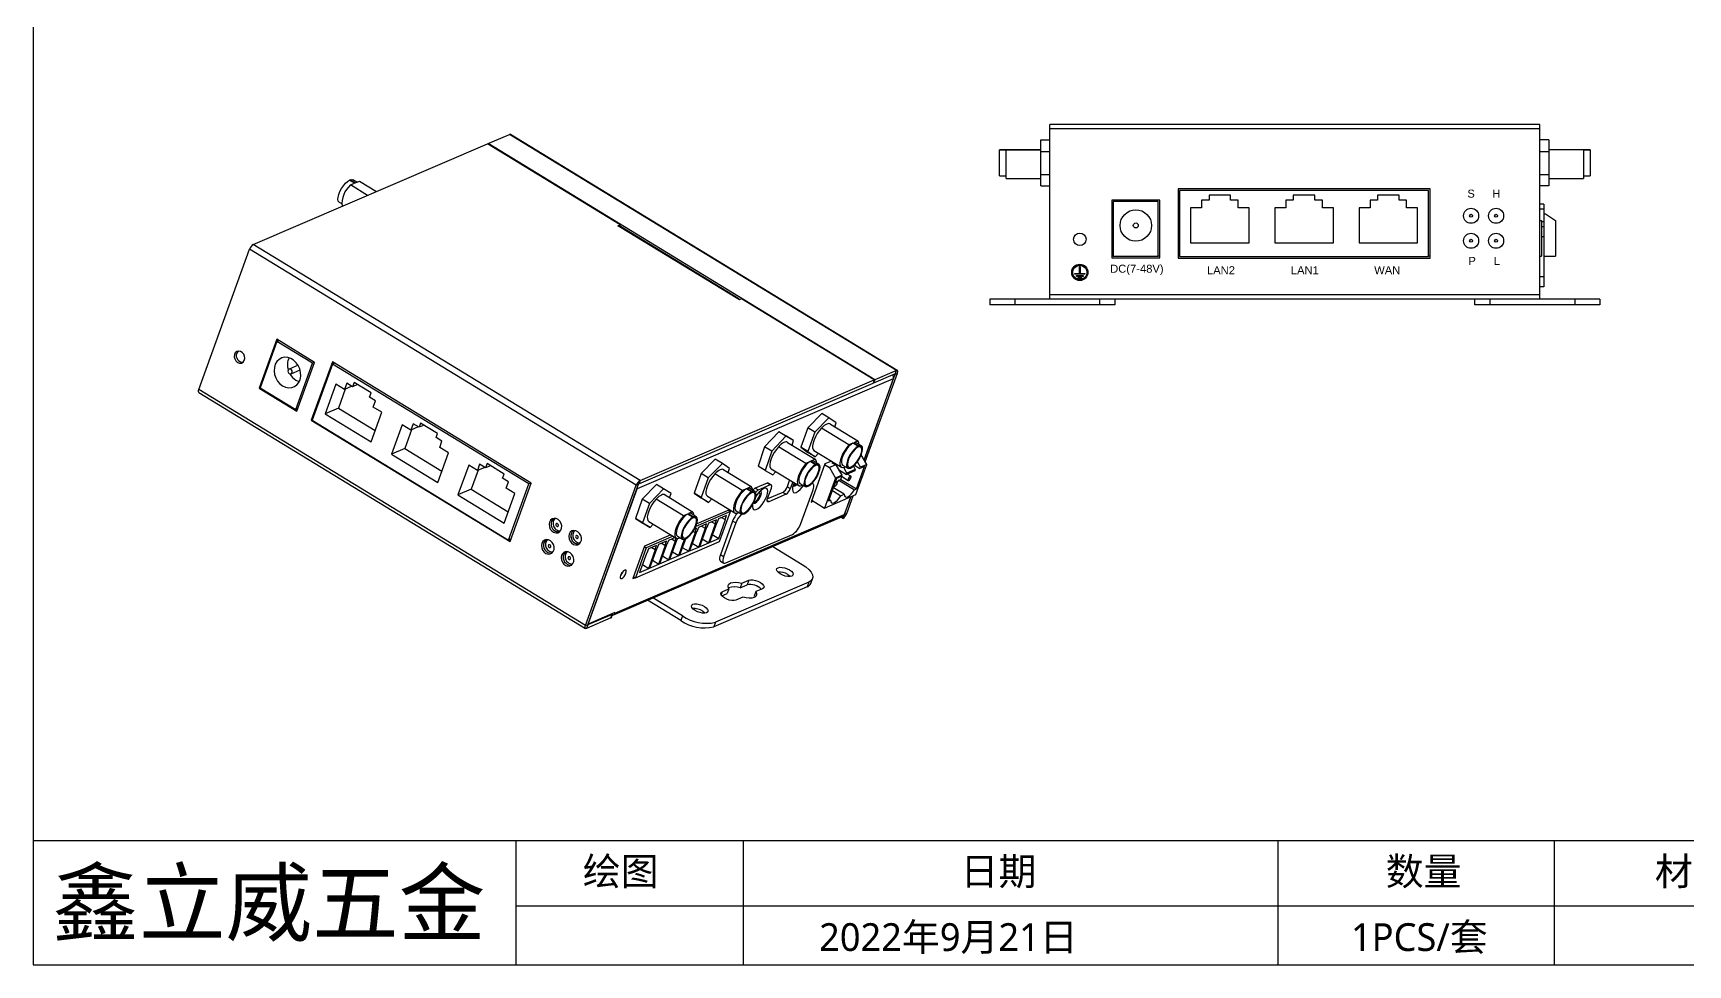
# Model space of a CAD drawing. Header units: millimetres. Extents: x 105 to 728, y 71 to 506.
# Drawn here: x 105.2 to 436.1, y 71.3 to 257.7 of the extents above; entities that cross this region are included whole.
import ezdxf

# ---------------------------------------------------------------- set-up
doc = ezdxf.new("R2010")
doc.units = ezdxf.units.MM
doc.header["$LTSCALE"] = 2
for name, color, linetype in [('1轮廓实线层', 7, 'Continuous'), ('2细线层', 4, 'Continuous'), ('6文字层', 3, 'Continuous')]:
    doc.layers.add(name, color=color, linetype=linetype)
doc.styles.add('SLDTEXTSTYLE0', font='')
doc.styles.get("Standard").update_dxf_attribs({"font": ''})
doc.styles.get('SLDTEXTSTYLE0').set_extended_font_data('Microsoft YaHei')
doc.styles.get('Standard').set_extended_font_data('Microsoft YaHei')

msp = doc.modelspace()

# ---------------------------------------------------------------- hatches: boundary and pattern name
h = msp.add_hatch(color=0)
h.dxf.hatch_style = 1
h.paths.add_polyline_path([(316.122, 209.813, 1), (312.863, 209.813, 1)])
h.paths.add_polyline_path([(313.063, 209.813, -1), (315.922, 209.813, -1)], flags=16)
h.paths.add_polyline_path([(315.521, 209.449), (313.463, 209.449), (313.463, 209.62), (314.407, 209.62), (314.407, 210.984), (314.578, 210.984), (314.578, 209.62), (315.521, 209.62)], flags=0)
h.paths.add_polyline_path([(315.178, 209.02), (313.806, 209.02), (313.806, 209.192), (315.178, 209.192)], flags=0)
h.paths.add_polyline_path([(314.835, 208.784), (314.835, 208.613), (314.149, 208.613), (314.149, 208.784)], flags=0)

# ---------------------------------------------------------------- linework, layer by layer
at = {"color": 0}
for p, q in [((313.806, 209.192), (315.178, 209.192)), ((313.806, 209.02), (313.806, 209.192)), ((315.178, 209.02), (313.806, 209.02)), ((314.149, 208.784), (314.835, 208.784)), ((314.149, 208.613), (314.149, 208.784)), ((314.835, 208.613), (314.149, 208.613)), ((314.835, 208.784), (314.835, 208.613)), ((315.178, 209.192), (315.178, 209.02))]:
    msp.add_line(p, q, dxfattribs=at)
msp.add_lwpolyline([(314.578, 209.62), (315.521, 209.62), (315.521, 209.449), (313.463, 209.449), (313.463, 209.62), (314.407, 209.62), (314.407, 210.984), (314.578, 210.984)], close=True, dxfattribs=at)
for radius in [1.629, 1.429]:
    msp.add_circle((314.492, 209.813), radius, dxfattribs=at)
at = {"layer": '1轮廓实线层'}
for p, q in [((406.492, 239.43), (308.492, 239.43)), ((308.492, 238.53), (308.492, 239.43)), ((406.492, 238.53), (308.492, 238.53)), ((308.492, 205.33), (308.492, 238.53)), ((406.492, 238.53), (406.492, 239.43)), ((406.492, 205.33), (406.492, 238.53)), ((149.202, 215.416), (196.041, 235.525)), ((222.557, 219.335), (196.041, 235.525)), ((196.148, 235.571), (196.115, 235.48)), ((196.148, 235.571), (200.464, 237.424)), ((273.484, 188.348), (196.148, 235.571)), ((277.8, 190.201), (200.464, 237.424)), ((277.995, 190.208), (200.658, 237.431)), ((306.692, 236.349), (308.492, 236.349)), ((306.692, 234.008), (306.692, 236.349)), ((408.292, 236.349), (406.492, 236.349)), ((408.292, 236.349), (406.492, 236.349)), ((408.292, 236.347), (406.492, 236.347)), ((408.292, 236.349), (408.292, 236.349)), ((408.292, 236.349), (408.292, 236.347)), ((408.292, 236.347), (408.292, 233.935)), ((298.442, 234.351), (299.742, 234.351)), ((298.442, 234.351), (298.442, 234.349)), ((299.742, 234.349), (298.442, 234.349)), ((298.442, 229.105), (298.442, 234.349)), ((299.742, 234.363), (306.692, 234.363)), ((299.742, 234.351), (299.742, 234.363)), ((299.742, 234.337), (299.742, 234.349)), ((306.692, 234.337), (299.742, 234.337)), ((299.742, 228.62), (299.742, 234.337)), ((306.692, 234.008), (308.492, 234.008)), ((306.692, 229.389), (306.692, 234.008)), ((408.292, 233.935), (406.492, 233.935)), ((408.292, 234.417), (415.242, 234.417)), ((408.292, 234.393), (415.242, 234.393)), ((415.242, 234.306), (408.292, 234.306)), ((408.292, 233.935), (408.292, 229.318)), ((415.242, 234.417), (415.242, 234.393)), ((415.242, 234.393), (415.242, 234.353)), ((415.242, 234.354), (416.542, 234.354)), ((415.242, 234.353), (416.542, 234.353)), ((416.542, 234.345), (415.242, 234.345)), ((415.242, 234.345), (415.242, 234.306)), ((415.242, 234.306), (415.242, 228.62)), ((416.542, 234.353), (416.542, 234.354)), ((416.542, 234.345), (416.542, 234.353)), ((416.542, 234.345), (416.542, 229.105)), ((168.597, 228.361), (168.423, 228.284)), ((168.597, 228.361), (169.622, 227.734)), ((298.442, 229.105), (299.742, 229.105)), ((299.742, 228.62), (306.692, 228.62)), ((306.692, 229.389), (308.492, 229.389)), ((306.692, 227.111), (306.692, 229.389)), ((408.292, 229.318), (406.492, 229.318)), ((408.292, 229.318), (408.292, 227.113)), ((408.292, 228.62), (415.242, 228.62)), ((415.242, 229.105), (416.542, 229.105)), ((169.449, 227.658), (168.423, 228.284)), ((168.639, 227.301), (169.449, 227.658)), ((172.043, 225.223), (168.639, 227.301)), ((169.9, 227.856), (169.089, 228.351)), ((169.622, 227.734), (170.433, 228.09)), ((170.433, 228.09), (173.855, 226)), ((306.692, 227.111), (308.492, 227.111)), ((384.542, 226.53), (334.142, 226.53)), ((334.142, 226.53), (334.142, 212.68)), ((334.442, 226.23), (334.442, 212.98)), ((384.242, 226.23), (334.442, 226.23)), ((344.642, 225.23), (340.342, 225.23)), ((340.342, 225.23), (340.342, 224.23)), ((344.642, 224.23), (344.642, 225.23)), ((361.492, 225.23), (357.192, 225.23)), ((357.192, 225.23), (357.192, 224.23)), ((361.492, 224.23), (361.492, 225.23)), ((378.342, 225.23), (374.042, 225.23)), ((374.042, 225.23), (374.042, 224.23)), ((378.342, 224.23), (378.342, 225.23)), ((384.242, 212.98), (384.242, 226.23)), ((384.542, 212.68), (384.542, 226.53)), ((408.292, 227.113), (406.492, 227.113)), ((408.292, 227.111), (406.492, 227.111)), ((408.292, 227.111), (406.492, 227.111)), ((408.292, 227.113), (408.292, 227.111)), ((408.292, 227.111), (408.292, 227.111)), ((166.353, 223.871), (166.836, 223.575)), ((330.492, 224.28), (320.892, 224.28)), ((320.892, 224.28), (320.892, 212.73)), ((321.192, 223.98), (321.192, 213.03)), ((330.192, 223.98), (321.192, 223.98)), ((326.892, 223.98), (326.892, 224.28)), ((330.192, 213.03), (330.192, 223.98)), ((330.492, 212.73), (330.492, 224.28)), ((338.842, 222.73), (336.642, 222.73)), ((336.642, 222.73), (336.642, 215.73)), ((340.342, 224.23), (338.842, 224.23)), ((338.842, 224.23), (338.842, 222.73)), ((346.142, 224.23), (344.642, 224.23)), ((346.142, 222.73), (346.142, 224.23)), ((348.342, 222.73), (346.142, 222.73)), ((348.342, 215.73), (348.342, 222.73)), ((355.692, 222.73), (353.492, 222.73)), ((353.492, 222.73), (353.492, 215.73)), ((357.192, 224.23), (355.692, 224.23)), ((355.692, 224.23), (355.692, 222.73)), ((362.992, 224.23), (361.492, 224.23)), ((362.992, 222.73), (362.992, 224.23)), ((365.192, 222.73), (362.992, 222.73)), ((365.192, 215.73), (365.192, 222.73)), ((372.542, 222.73), (370.342, 222.73)), ((370.342, 222.73), (370.342, 215.73)), ((374.042, 224.23), (372.542, 224.23)), ((372.542, 224.23), (372.542, 222.73)), ((379.842, 224.23), (378.342, 224.23)), ((379.842, 222.73), (379.842, 224.23)), ((382.042, 222.73), (379.842, 222.73)), ((382.042, 215.73), (382.042, 222.73)), ((407.292, 223.43), (406.492, 223.43)), ((407.292, 222.43), (406.492, 222.43)), ((407.292, 223.43), (407.292, 222.43)), ((407.292, 222.43), (407.292, 219.93)), ((222.125, 219.149), (222.557, 219.335)), ((222.441, 218.957), (222.125, 219.149)), ((222.424, 218.967), (222.557, 219.335)), ((246.115, 204.501), (222.441, 218.957)), ((246.29, 204.507), (222.615, 218.963)), ((406.492, 220.18), (406.792, 220.18)), ((406.792, 220.18), (406.792, 213.08)), ((407.292, 219.93), (406.792, 219.93)), ((407.292, 218.93), (406.792, 218.93)), ((407.292, 221.53), (407.592, 221.53)), ((407.292, 219.93), (407.292, 218.93)), ((407.292, 218.93), (407.292, 216.93)), ((407.592, 221.53), (409.592, 220.18)), ((409.592, 220.18), (409.592, 213.08)), ((226.538, 168.193), (149.202, 215.416)), ((336.642, 215.73), (348.342, 215.73)), ((353.492, 215.73), (365.192, 215.73)), ((370.342, 215.73), (382.042, 215.73)), ((407.292, 216.93), (406.792, 216.93)), ((407.292, 216.93), (407.292, 208.93)), ((138.306, 186.366), (148.447, 214.449)), ((225.783, 167.225), (148.447, 214.449)), ((321.192, 213.03), (320.892, 213.03)), ((320.892, 212.73), (330.492, 212.73)), ((321.192, 213.03), (330.192, 213.03)), ((330.492, 213.03), (330.192, 213.03)), ((334.442, 213.03), (334.142, 213.03)), ((334.142, 212.68), (384.542, 212.68)), ((334.442, 212.98), (384.242, 212.98)), ((384.542, 213.03), (384.242, 213.03)), ((406.492, 213.08), (406.792, 213.08)), ((407.292, 213.08), (409.592, 213.08)), ((407.292, 208.93), (406.492, 208.93)), ((407.292, 208.93), (407.292, 206.93)), ((406.492, 205.33), (308.492, 205.33)), ((308.492, 204.43), (308.492, 205.33)), ((407.292, 206.93), (406.492, 206.93)), ((406.492, 204.43), (406.492, 205.33)), ((246.431, 204.308), (246.115, 204.501)), ((246.862, 204.493), (246.431, 204.308)), ((273.378, 188.302), (246.862, 204.493)), ((296.492, 204.43), (296.492, 203.33)), ((301.492, 204.43), (296.492, 204.43)), ((301.492, 203.33), (296.492, 203.33)), ((301.492, 204.43), (301.492, 203.33)), ((308.492, 204.43), (301.492, 204.43)), ((318.492, 203.33), (301.492, 203.33)), ((406.492, 204.43), (308.492, 204.43)), ((318.492, 203.33), (318.492, 204.43)), ((321.492, 203.33), (318.492, 203.33)), ((321.492, 204.43), (321.492, 203.33)), ((393.492, 203.33), (393.492, 204.43)), ((396.492, 203.33), (393.492, 203.33)), ((396.492, 204.43), (396.492, 203.33)), ((413.492, 203.33), (396.492, 203.33)), ((413.492, 204.43), (406.492, 204.43)), ((413.492, 204.43), (413.492, 203.33)), ((418.492, 204.43), (413.492, 204.43)), ((418.492, 203.33), (413.492, 203.33)), ((418.492, 204.43), (418.492, 203.33)), ((153.88, 196.42), (150.352, 186.651)), ((153.929, 195.981), (150.585, 186.719)), ((161.456, 191.794), (153.88, 196.42)), ((154.323, 196.15), (153.929, 195.981)), ((161.031, 191.644), (153.929, 195.981)), ((154.175, 196.24), (154.109, 196.058)), ((158.15, 191.223), (156.354, 190.453)), ((156.749, 189.534), (158.544, 190.305)), ((157.687, 182.382), (161.031, 191.644)), ((157.928, 182.025), (161.456, 191.794)), ((165.023, 191.939), (160.793, 180.223)), ((165.009, 191.472), (160.962, 180.264)), ((161.425, 191.813), (161.031, 191.644)), ((165.466, 191.668), (165.009, 191.472)), ((204.308, 167.474), (165.009, 191.472)), ((204.796, 167.652), (165.023, 191.939)), ((165.319, 191.758), (165.253, 191.576)), ((271.377, 172.287), (277.579, 189.463)), ((271.595, 171.893), (278.005, 189.646)), ((277.556, 189.524), (273.24, 187.671)), ((277.8, 190.201), (273.484, 188.348)), ((277.51, 189.505), (277.579, 189.463)), ((277.556, 189.524), (277.8, 190.201)), ((277.579, 189.463), (278.005, 189.646)), ((215.643, 139.143), (138.306, 186.366)), ((138.317, 185.804), (215.653, 138.581)), ((150.598, 186.756), (150.352, 186.651)), ((150.352, 186.651), (157.928, 182.025)), ((150.585, 186.719), (157.687, 182.382)), ((165.676, 187.451), (163.538, 181.53)), ((167.412, 186.391), (165.676, 187.451)), ((167.569, 186.458), (166.202, 182.674)), ((167.87, 187.66), (167.412, 186.391)), ((168.901, 187.03), (167.412, 186.391)), ((169.054, 186.937), (167.87, 187.66)), ((169.359, 187.783), (169.054, 186.937)), ((170.046, 187.363), (169.054, 186.937)), ((172.752, 185.711), (169.359, 187.783)), ((172.447, 184.865), (172.752, 185.711)), ((277.19, 188.509), (225.954, 166.512)), ((226.294, 167.516), (273.133, 187.626)), ((226.538, 168.193), (273.378, 188.302)), ((277.19, 188.509), (271.349, 172.336)), ((273.378, 188.302), (273.133, 187.626)), ((273.24, 187.671), (273.166, 187.716)), ((273.484, 188.348), (273.24, 187.671)), ((158.125, 182.57), (157.687, 182.382)), ((157.911, 182.478), (158.059, 182.388)), ((166.202, 182.674), (163.538, 181.53)), ((166.202, 182.674), (173.59, 178.162)), ((173.631, 184.142), (172.447, 184.865)), ((173.173, 182.873), (173.631, 184.142)), ((174.909, 181.813), (173.173, 182.873)), ((160.975, 180.302), (160.793, 180.223)), ((160.793, 180.223), (200.566, 155.937)), ((160.962, 180.264), (200.261, 156.267)), ((163.538, 181.53), (172.771, 175.892)), ((172.771, 175.892), (174.909, 181.813)), ((178.973, 179.331), (176.835, 173.411)), ((180.709, 178.271), (178.973, 179.331)), ((181.167, 179.54), (180.709, 178.271)), ((182.198, 178.911), (180.709, 178.271)), ((182.351, 178.817), (181.167, 179.54)), ((182.656, 179.663), (182.351, 178.817)), ((183.344, 179.244), (182.351, 178.817)), ((186.05, 177.591), (182.656, 179.663)), ((260.07, 178.716), (258.677, 174.817)), ((262.907, 181.605), (260.07, 178.716)), ((261.491, 177.848), (260.07, 178.716)), ((264.327, 180.737), (261.491, 177.848)), ((264.327, 180.737), (262.907, 181.605)), ((265.771, 179.727), (264.327, 180.737)), ((264.481, 179.529), (264.621, 179.443)), ((264.621, 179.443), (270.106, 176.094)), ((265.482, 178.918), (265.771, 179.727)), ((180.866, 178.339), (179.499, 174.554)), ((185.744, 176.745), (186.05, 177.591)), ((186.928, 176.022), (185.744, 176.745)), ((186.47, 174.754), (186.928, 176.022)), ((254.295, 177.905), (251.461, 174.92)), ((255.715, 177.037), (252.881, 174.052)), ((255.715, 177.037), (254.295, 177.905)), ((255.822, 177.03), (254.295, 177.905)), ((257.242, 176.163), (255.715, 177.037)), ((257.242, 176.163), (255.822, 177.03)), ((255.993, 175.852), (256.063, 175.809)), ((256.063, 175.809), (261.548, 172.46)), ((256.941, 175.273), (257.242, 176.163)), ((261.491, 177.848), (260.098, 173.949)), ((268.313, 175.307), (262.828, 178.656)), ((269.122, 175.663), (268.313, 175.307)), ((270.148, 175.036), (269.122, 175.663)), ((270.106, 176.094), (269.296, 175.739)), ((269.296, 175.739), (270.322, 175.113)), ((270.813, 175.103), (269.787, 175.73)), ((179.499, 174.554), (176.835, 173.411)), ((176.835, 173.411), (186.068, 167.773)), ((179.499, 174.554), (186.888, 170.043)), ((186.068, 167.773), (188.206, 173.694)), ((188.206, 173.694), (186.47, 174.754)), ((241.584, 172.45), (238.748, 169.553)), ((243.005, 171.583), (241.584, 172.45)), ((251.461, 174.92), (250.154, 171.06)), ((252.881, 174.052), (251.461, 174.92)), ((252.881, 174.052), (251.574, 170.193)), ((259.721, 171.576), (254.236, 174.925)), ((260.098, 173.949), (258.677, 174.817)), ((258.677, 174.817), (260.121, 173.806)), ((260.098, 173.949), (261.541, 172.939)), ((261.541, 172.939), (260.121, 173.806)), ((261.548, 172.46), (260.723, 172.061)), ((261.314, 174.184), (266.798, 170.835)), ((261.541, 172.939), (262.22, 173.63)), ((270.148, 175.036), (270.322, 175.113)), ((271.889, 171.361), (270.796, 173.336)), ((192.27, 171.212), (190.132, 165.291)), ((194.006, 170.152), (192.27, 171.212)), ((194.163, 170.219), (192.796, 166.435)), ((194.464, 171.421), (194.006, 170.152)), ((195.495, 170.791), (194.006, 170.152)), ((195.648, 170.698), (194.464, 171.421)), ((195.953, 171.544), (195.648, 170.698)), ((196.641, 171.124), (195.648, 170.698)), ((199.347, 169.472), (195.953, 171.544)), ((199.041, 168.626), (199.347, 169.472)), ((238.748, 169.553), (237.362, 165.657)), ((240.168, 168.685), (238.748, 169.553)), ((243.005, 171.583), (240.168, 168.685)), ((246.992, 166.15), (241.507, 169.499)), ((244.456, 170.585), (243.005, 171.583)), ((243.17, 170.376), (243.303, 170.295)), ((243.303, 170.295), (248.788, 166.946)), ((244.166, 169.768), (244.456, 170.585)), ((251.574, 170.193), (250.154, 171.06)), ((251.574, 170.193), (253.101, 169.318)), ((252.788, 170.523), (258.272, 167.174)), ((253.101, 169.318), (253.71, 169.96)), ((260.546, 171.975), (259.721, 171.576)), ((261.572, 171.349), (260.546, 171.975)), ((260.723, 172.061), (261.749, 171.434)), ((263.499, 171.482), (260.735, 163.827)), ((262.287, 171.443), (261.261, 172.069)), ((261.572, 171.349), (261.749, 171.434)), ((263.457, 171.365), (264.435, 170.767)), ((264.814, 172.047), (263.499, 171.482)), ((265.714, 171.316), (264.435, 170.767)), ((264.435, 170.767), (265.601, 168.661)), ((265.099, 171.873), (264.925, 171.798)), ((264.925, 171.798), (265.714, 171.316)), ((266.88, 169.21), (265.601, 168.661)), ((265.644, 171.359), (265.698, 171.507)), ((265.714, 171.316), (266.88, 169.21)), ((266.789, 168.957), (265.856, 168.556)), ((266.235, 170.375), (267.828, 169.403)), ((266.676, 168.403), (266.882, 168.974)), ((266.88, 169.21), (266.789, 168.957)), ((266.811, 169.018), (268.176, 168.184)), ((267.051, 171.249), (268.077, 170.622)), ((267.919, 169.657), (267.289, 170.795)), ((269.48, 170.112), (267.828, 169.403)), ((267.828, 169.403), (267.919, 169.657)), ((269.571, 170.366), (267.919, 169.657)), ((268.697, 169.037), (267.987, 169.471)), ((269.211, 171.016), (269.571, 170.366)), ((269.432, 171.222), (270.519, 170.558)), ((269.571, 170.366), (269.48, 170.112)), ((269.721, 165.355), (271.889, 171.361)), ((269.832, 166.475), (271.451, 170.958)), ((270.61, 170.812), (270.006, 171.903)), ((271.451, 170.958), (270.519, 170.558)), ((270.519, 170.558), (270.61, 170.812)), ((271.889, 171.361), (270.61, 170.812)), ((192.796, 166.435), (190.132, 165.291)), ((192.796, 166.435), (200.185, 161.923)), ((200.225, 167.903), (199.041, 168.626)), ((199.365, 159.653), (201.503, 165.574)), ((199.767, 166.634), (200.225, 167.903)), ((201.503, 165.574), (199.767, 166.634)), ((200.261, 156.267), (204.308, 167.474)), ((200.566, 155.937), (204.796, 167.652)), ((204.766, 167.671), (204.308, 167.474)), ((215.643, 139.143), (225.783, 167.225)), ((216.069, 139.326), (226.21, 167.408)), ((216.18, 139.445), (225.954, 166.512)), ((226.21, 167.408), (225.783, 167.225)), ((225.898, 166.546), (225.954, 166.512)), ((226.538, 168.193), (226.294, 167.516)), ((229.822, 167.399), (226.986, 164.458)), ((231.243, 166.532), (228.407, 163.59)), ((231.243, 166.532), (229.822, 167.399)), ((232.732, 165.595), (231.243, 166.532)), ((232.436, 164.742), (232.732, 165.595)), ((238.783, 164.789), (237.362, 165.657)), ((237.362, 165.657), (238.813, 164.659)), ((240.168, 168.685), (238.783, 164.789)), ((247.803, 166.509), (246.992, 166.15)), ((248.829, 165.883), (247.803, 166.509)), ((248.788, 166.946), (247.977, 166.586)), ((247.977, 166.586), (249.003, 165.96)), ((249.498, 165.952), (248.472, 166.578)), ((248.829, 165.883), (249.003, 165.96)), ((251.945, 167.665), (249.547, 166.636)), ((250.178, 166.25), (249.547, 166.636)), ((252.576, 167.28), (250.178, 166.25)), ((252.576, 167.28), (251.945, 167.665)), ((255.1, 165.803), (252.017, 164.48)), ((252.04, 164.548), (252.804, 166.663)), ((252.792, 167.287), (252.16, 167.673)), ((255.731, 165.418), (255.1, 165.803)), ((256.447, 168.289), (255.938, 166.878)), ((256.569, 166.493), (255.938, 166.878)), ((257.079, 167.903), (256.569, 166.493)), ((258.525, 167.588), (259.551, 166.962)), ((258.698, 159.545), (261.142, 166.311)), ((261.118, 167.561), (260.985, 167.642)), ((265.601, 168.661), (263.433, 162.656)), ((265.856, 168.556), (264.237, 164.073)), ((264.998, 166.18), (266.71, 165.135)), ((267.359, 165.414), (265.198, 166.734)), ((265.32, 167.072), (265.43, 167.005)), ((265.951, 167.858), (265.667, 168.032)), ((265.991, 167.799), (266.3, 168.242)), ((266.3, 168.242), (266.676, 168.403)), ((266.3, 168.242), (269.457, 166.314)), ((266.676, 168.403), (269.832, 166.475)), ((269.457, 166.314), (269.832, 166.475)), ((190.132, 165.291), (199.365, 159.653)), ((226.986, 164.458), (225.64, 160.58)), ((228.407, 163.59), (226.986, 164.458)), ((228.407, 163.59), (227.06, 159.712)), ((235.239, 161.085), (229.754, 164.434)), ((231.464, 165.336), (231.566, 165.274)), ((231.566, 165.274), (237.05, 161.925)), ((244.427, 162.329), (237.885, 159.521)), ((238.783, 164.789), (240.234, 163.791)), ((240.234, 163.791), (238.813, 164.659)), ((239.999, 165.033), (245.483, 161.684)), ((240.234, 163.791), (240.906, 164.478)), ((244.165, 162.217), (244.608, 161.946)), ((244.482, 162.023), (244.562, 162.246)), ((252.267, 163.931), (251.96, 164.119)), ((255.731, 165.418), (252.267, 163.931)), ((260.735, 163.827), (261.192, 164.024)), ((260.876, 164.217), (263.433, 162.656)), ((263.433, 162.656), (269.721, 165.355)), ((264.237, 164.073), (264.613, 164.235)), ((264.613, 164.235), (264.353, 164.393)), ((266.71, 165.135), (267.359, 165.414)), ((268.665, 164.902), (267.385, 161.358)), ((267.438, 161.381), (268.718, 164.925)), ((267.865, 161.564), (269.144, 165.108)), ((221.123, 141.255), (267.03, 160.964)), ((221.478, 141.648), (267.385, 161.358)), ((227.06, 159.712), (225.64, 160.58)), ((225.64, 160.58), (227.129, 159.643)), ((227.06, 159.712), (228.55, 158.776)), ((228.55, 158.776), (227.129, 159.643)), ((228.275, 160), (233.76, 156.651)), ((228.55, 158.776), (229.191, 159.441)), ((236.057, 161.464), (235.239, 161.085)), ((237.083, 160.838), (236.057, 161.464)), ((237.05, 161.925), (236.232, 161.545)), ((236.232, 161.545), (237.258, 160.919)), ((237.775, 160.919), (236.749, 161.545)), ((237.083, 160.838), (237.258, 160.919)), ((244.608, 161.946), (237.684, 158.974)), ((239.855, 159.477), (238.203, 158.768)), ((238.862, 159.051), (239.55, 158.631)), ((239.55, 158.631), (239.855, 159.477)), ((240.202, 159.626), (239.896, 158.78)), ((241.853, 160.335), (240.202, 159.626)), ((240.267, 155.723), (241.641, 159.529)), ((241.801, 159.598), (240.427, 155.791)), ((240.861, 159.909), (241.548, 159.489)), ((241.548, 159.489), (241.853, 160.335)), ((241.641, 159.529), (241.548, 159.489)), ((241.894, 159.638), (241.801, 159.598)), ((242.2, 160.483), (241.894, 159.638)), ((243.852, 161.193), (242.2, 160.483)), ((242.265, 156.581), (243.64, 160.387)), ((242.439, 155.941), (244.608, 161.946)), ((245.057, 160.062), (242.613, 153.296)), ((242.859, 160.766), (243.546, 160.347)), ((245.688, 159.677), (243.245, 152.91)), ((243.546, 160.347), (243.852, 161.193)), ((243.64, 160.387), (243.546, 160.347)), ((245.688, 159.677), (245.057, 160.062)), ((245.736, 162.098), (246.762, 161.471)), ((267.11, 160.596), (266.723, 160.833)), ((267.11, 160.596), (267.354, 161.273)), ((267.354, 161.273), (267.35, 161.276)), ((267.401, 161.403), (267.438, 161.381)), ((267.438, 161.381), (267.865, 161.564)), ((200.763, 156.482), (200.261, 156.267)), ((200.549, 156.391), (200.697, 156.301)), ((225.6, 148.711), (242.439, 155.941)), ((232.703, 157.296), (227.464, 155.046)), ((233.146, 157.025), (227.769, 154.717)), ((231.862, 156.045), (230.21, 155.336)), ((230.869, 155.619), (231.557, 155.199)), ((231.557, 155.199), (231.862, 156.045)), ((232.208, 156.194), (231.903, 155.348)), ((233.559, 156.774), (232.208, 156.194)), ((232.274, 152.291), (233.648, 156.097)), ((233.808, 156.166), (232.434, 152.36)), ((232.868, 156.477), (233.555, 156.057)), ((233.555, 156.057), (233.768, 156.646)), ((233.648, 156.097), (233.555, 156.057)), ((233.901, 156.206), (233.808, 156.166)), ((234.036, 156.58), (233.901, 156.206)), ((234.013, 157.065), (235.039, 156.438)), ((234.272, 153.149), (235.447, 156.403)), ((235.602, 156.457), (234.432, 153.217)), ((236.27, 154.007), (237.645, 157.813)), ((237.805, 157.882), (236.43, 154.075)), ((236.996, 155.642), (238.269, 154.865)), ((237.166, 158.008), (237.551, 157.773)), ((237.857, 158.619), (237.418, 158.43)), ((237.551, 157.773), (237.857, 158.619)), ((237.645, 157.813), (237.551, 157.773)), ((237.898, 157.922), (237.805, 157.882)), ((238.203, 158.768), (237.898, 157.922)), ((238.269, 154.865), (239.643, 158.671)), ((239.803, 158.74), (238.428, 154.933)), ((238.428, 154.933), (240.267, 155.723)), ((238.994, 156.5), (240.267, 155.723)), ((239.643, 158.671), (239.55, 158.631)), ((239.896, 158.78), (239.803, 158.74)), ((240.427, 155.791), (242.265, 156.581)), ((240.992, 157.358), (242.265, 156.581)), ((243.7, 151.676), (257.022, 157.395)), ((227.464, 155.046), (225.112, 148.533)), ((227.769, 154.717), (225.6, 148.711)), ((227.813, 153.592), (226.439, 149.786)), ((227.422, 154.929), (227.769, 154.717)), ((227.906, 153.632), (227.813, 153.592)), ((228.212, 154.478), (227.906, 153.632)), ((229.864, 155.187), (228.212, 154.478)), ((228.277, 150.575), (229.652, 154.381)), ((229.811, 154.45), (228.437, 150.644)), ((228.871, 154.761), (229.558, 154.341)), ((229.558, 154.341), (229.864, 155.187)), ((229.652, 154.381), (229.558, 154.341)), ((229.905, 154.49), (229.811, 154.45)), ((230.21, 155.336), (229.905, 154.49)), ((230.275, 151.433), (231.65, 155.239)), ((231.81, 155.308), (230.435, 151.502)), ((230.435, 151.502), (232.274, 152.291)), ((231.001, 153.068), (232.274, 152.291)), ((231.65, 155.239), (231.557, 155.199)), ((231.903, 155.348), (231.81, 155.308)), ((232.434, 152.36), (234.272, 153.149)), ((232.999, 153.926), (234.272, 153.149)), ((234.432, 153.217), (236.27, 154.007)), ((234.997, 154.784), (236.27, 154.007)), ((236.43, 154.075), (238.269, 154.865)), ((243.245, 152.91), (242.613, 153.296)), ((253.082, 154.976), (258.992, 151.367)), ((226.439, 149.786), (228.277, 150.575)), ((227.004, 151.352), (228.277, 150.575)), ((228.437, 150.644), (230.275, 151.433)), ((229.003, 152.21), (230.275, 151.433)), ((242.637, 152.046), (243.268, 151.661)), ((225.112, 148.533), (225.57, 148.73)), ((225.253, 148.923), (225.6, 148.711)), ((259.938, 146.883), (241.287, 138.876)), ((260.274, 147.813), (241.623, 139.806)), ((242.957, 145.918), (242.737, 145.309)), ((242.957, 145.918), (244.323, 146.505)), ((244.323, 146.505), (243.987, 145.574)), ((246.92, 147.62), (246.584, 146.689)), ((246.584, 146.689), (247.95, 147.276)), ((246.92, 147.62), (248.286, 148.206)), ((248.286, 148.206), (247.95, 147.276)), ((249.682, 145.933), (249.346, 145.003)), ((251.048, 146.52), (249.682, 145.933)), ((260.274, 147.813), (259.938, 146.883)), ((260.695, 147.594), (261.031, 148.524)), ((234.677, 140.141), (228.01, 144.212)), ((235.013, 141.072), (229.102, 144.681)), ((242.882, 145.1), (243.987, 145.574)), ((247.085, 144.818), (245.719, 144.232)), ((249.346, 145.003), (249.448, 144.81)), ((215.643, 139.143), (216.069, 139.326)), ((220.697, 140.67), (215.848, 138.588)), ((216.092, 139.265), (215.848, 138.588)), ((216.092, 139.265), (216.061, 139.283)), ((220.941, 141.346), (216.092, 139.265)), ((216.18, 139.445), (216.124, 139.479)), ((221.508, 141.733), (216.18, 139.445)), ((220.697, 140.67), (220.941, 141.346)), ((220.803, 140.769), (221.047, 141.446)), ((221.409, 141.69), (221.478, 141.648)), ((221.508, 141.733), (221.478, 141.648)), ((235.013, 141.072), (234.677, 140.141)), ((241.623, 139.806), (241.287, 138.876))]:
    msp.add_line(p, q, dxfattribs=at)
at = {"layer": '1轮廓实线层', "flags": 128}
for points in [[(168.597, 228.361), (168.911, 228.409), (169.089, 228.351)], [(166.353, 223.871), (166.342, 223.878), (166.175, 224.09), (166.109, 224.435), (166.149, 224.89), (166.292, 225.425), (166.528, 226.005), (166.843, 226.591), (167.215, 227.147), (167.62, 227.634), (168.032, 228.022), (168.423, 228.284)], [(246.364, 204.348), (246.364, 204.35), (246.348, 204.431), (246.313, 204.488), (246.261, 204.519), (246.194, 204.524), (246.115, 204.501)], [(146.05, 191.807), (146.432, 191.661), (146.814, 191.677), (147.145, 191.854), (147.379, 192.167), (147.485, 192.574), (147.449, 193.021), (147.276, 193.446), (146.988, 193.793), (146.626, 194.014), (146.237, 194.08), (145.875, 193.982), (145.587, 193.733), (145.414, 193.366), (145.379, 192.932), (145.485, 192.489), (145.719, 192.096), (146.05, 191.807)], [(146.165, 194.074), (146.076, 193.991), (145.872, 193.65)], [(155.057, 187.1), (155.656, 186.822), (156.274, 186.702), (156.879, 186.748), (157.438, 186.956), (157.92, 187.315), (158.3, 187.807), (158.556, 188.404), (158.676, 189.074), (158.652, 189.782), (158.487, 190.489), (158.188, 191.156), (157.773, 191.749), (157.263, 192.235), (156.686, 192.587), (156.073, 192.787), (155.457, 192.825), (154.871, 192.697), (154.347, 192.411), (153.913, 191.983), (153.593, 191.435), (153.404, 190.797), (153.355, 190.103), (153.45, 189.391), (153.684, 188.699), (154.043, 188.065), (154.509, 187.522), (155.057, 187.1)], [(156.399, 189.57), (156.561, 189.51), (156.723, 189.524), (156.858, 189.609), (156.946, 189.752), (156.974, 189.932), (156.939, 190.122), (156.844, 190.292), (156.704, 190.416), (156.542, 190.476), (156.38, 190.463), (156.245, 190.378), (156.157, 190.234), (156.129, 190.054), (156.165, 189.865), (156.259, 189.695), (156.399, 189.57)], [(277.579, 189.463), (277.584, 189.479), (277.586, 189.493), (277.587, 189.506), (277.585, 189.516), (277.581, 189.523), (277.574, 189.527), (277.566, 189.527), (277.556, 189.524)], [(278.005, 189.646), (278.05, 189.79), (278.074, 189.921), (278.077, 190.034), (278.059, 190.124), (278.021, 190.187), (277.963, 190.222), (277.889, 190.227), (277.8, 190.201)], [(138.317, 185.804), (138.291, 185.825), (138.253, 185.888), (138.235, 185.978), (138.238, 186.091), (138.262, 186.222), (138.306, 186.366)], [(157.721, 188.244), (158.32, 187.966), (158.376, 187.948)], [(264.621, 179.443), (264.477, 179.53), (264.302, 179.563), (264.099, 179.541), (263.872, 179.464), (263.627, 179.334), (263.368, 179.153), (263.099, 178.926), (262.828, 178.656)], [(256.063, 175.809), (255.911, 175.883), (255.729, 175.902), (255.52, 175.866), (255.288, 175.776), (255.039, 175.634), (254.777, 175.442), (254.508, 175.204), (254.236, 174.925)], [(262.828, 178.656), (262.389, 178.136), (261.979, 177.546), (261.622, 176.917), (261.336, 176.283), (261.137, 175.68), (261.036, 175.14), (261.038, 174.692), (261.144, 174.361), (261.314, 174.184)], [(269.122, 175.663), (268.731, 175.401), (268.319, 175.013), (267.914, 174.526), (267.542, 173.971), (267.227, 173.384), (266.991, 172.805), (266.848, 172.27), (266.807, 171.814), (266.873, 171.469), (267.04, 171.256), (267.051, 171.249)], [(269.787, 175.73), (269.61, 175.787), (269.296, 175.739)], [(254.236, 174.925), (253.8, 174.393), (253.397, 173.794), (253.049, 173.162), (252.775, 172.531), (252.59, 171.935), (252.504, 171.407), (252.521, 170.975), (252.642, 170.663), (252.788, 170.523)], [(261.261, 172.069), (261.046, 172.129), (260.723, 172.061)], [(268.313, 175.307), (267.873, 174.787), (267.464, 174.197), (267.107, 173.568), (266.821, 172.934), (266.622, 172.331), (266.521, 171.791), (266.523, 171.343), (266.628, 171.012), (266.831, 170.816), (267.121, 170.766), (267.481, 170.864), (267.582, 170.912)], [(270.148, 175.036), (269.757, 174.774), (269.345, 174.387), (268.94, 173.9), (268.568, 173.345), (268.253, 172.758), (268.016, 172.178), (267.873, 171.643), (267.833, 171.188), (267.899, 170.843), (268.065, 170.63), (268.322, 170.563), (268.653, 170.647), (269.036, 170.876), (269.445, 171.235), (269.854, 171.701), (270.237, 172.243), (270.567, 172.826), (270.824, 173.411), (270.991, 173.96), (271.056, 174.437), (271.016, 174.811), (270.873, 175.058), (270.636, 175.16), (270.322, 175.113)], [(268.736, 170.879), (269.102, 171.101), (269.493, 171.454), (269.88, 171.912), (270.235, 172.44), (270.532, 173), (270.748, 173.549), (270.867, 174.047), (270.881, 174.458), (270.788, 174.75), (270.596, 174.902), (270.318, 174.903), (269.976, 174.753), (269.594, 174.462), (269.201, 174.053), (268.826, 173.556), (268.497, 173.007), (268.239, 172.447), (268.069, 171.919), (268.002, 171.46), (268.042, 171.105), (268.186, 170.881), (268.423, 170.804), (268.736, 170.879)], [(241.507, 169.499), (241.068, 168.978), (240.659, 168.387), (240.303, 167.757), (240.018, 167.124), (239.82, 166.522), (239.72, 165.982), (239.724, 165.536), (239.831, 165.207), (239.999, 165.033)], [(243.303, 170.295), (243.159, 170.381), (242.983, 170.412), (242.779, 170.388), (242.552, 170.31), (242.307, 170.179), (242.047, 169.998), (241.779, 169.769), (241.507, 169.499)], [(259.721, 171.576), (259.285, 171.044), (258.882, 170.445), (258.534, 169.813), (258.26, 169.182), (258.075, 168.586), (257.988, 168.058), (258.006, 167.626), (258.126, 167.314), (258.343, 167.139), (258.644, 167.111), (259.013, 167.23), (259.067, 167.257)], [(260.546, 171.975), (260.15, 171.695), (259.738, 171.293), (259.336, 170.795), (258.97, 170.233), (258.665, 169.645), (258.44, 169.069), (258.31, 168.543), (258.284, 168.101), (258.363, 167.772), (258.525, 167.588)], [(261.572, 171.349), (261.176, 171.069), (260.764, 170.666), (260.362, 170.168), (259.996, 169.607), (259.69, 169.018), (259.466, 168.442), (259.336, 167.916), (259.31, 167.474), (259.389, 167.146), (259.569, 166.951), (259.837, 166.905), (260.176, 167.009), (260.563, 167.256), (260.974, 167.632), (261.382, 168.11), (261.758, 168.659), (262.08, 169.244), (262.326, 169.827), (262.48, 170.368), (262.531, 170.833), (262.477, 171.192), (262.32, 171.42), (262.072, 171.502), (261.749, 171.434)], [(260.254, 167.239), (260.624, 167.479), (261.016, 167.847), (261.401, 168.315), (261.75, 168.849), (262.038, 169.41), (262.242, 169.955), (262.349, 170.444), (262.349, 170.841), (262.243, 171.117), (262.039, 171.25), (261.752, 171.232), (261.403, 171.063), (261.018, 170.756), (260.626, 170.334), (260.256, 169.828), (259.934, 169.276), (259.686, 168.718), (259.529, 168.196), (259.475, 167.748), (259.529, 167.409), (259.685, 167.202), (259.933, 167.144), (260.254, 167.239)], [(268.589, 169.034), (268.476, 168.958), (268.356, 168.829), (268.249, 168.667), (268.17, 168.496), (268.132, 168.343), (268.14, 168.231), (268.194, 168.176), (268.284, 168.188), (268.398, 168.264), (268.517, 168.393), (268.624, 168.555), (268.703, 168.725), (268.741, 168.878), (268.733, 168.991), (268.68, 169.045), (268.589, 169.034)], [(246.992, 166.15), (246.553, 165.629), (246.144, 165.038), (245.787, 164.408), (245.503, 163.775), (245.305, 163.173), (245.205, 162.633), (245.209, 162.187), (245.315, 161.858), (245.52, 161.664), (245.81, 161.615), (246.171, 161.715), (246.278, 161.767)], [(247.803, 166.509), (247.411, 166.246), (246.999, 165.857), (246.595, 165.369), (246.223, 164.813), (245.909, 164.226), (245.673, 163.647), (245.531, 163.113), (245.493, 162.659), (245.559, 162.315), (245.727, 162.103), (245.736, 162.098)], [(248.829, 165.883), (248.437, 165.619), (248.025, 165.231), (247.62, 164.742), (247.249, 164.187), (246.935, 163.6), (246.699, 163.02), (246.557, 162.486), (246.518, 162.032), (246.585, 161.688), (246.753, 161.477), (247.011, 161.412), (247.342, 161.497), (247.725, 161.728), (248.135, 162.089), (248.544, 162.556), (248.926, 163.099), (249.256, 163.681), (249.512, 164.266), (249.677, 164.815), (249.741, 165.291), (249.7, 165.664), (249.556, 165.909), (249.318, 166.01), (249.003, 165.96)], [(247.425, 161.729), (247.791, 161.953), (248.182, 162.308), (248.569, 162.766), (248.924, 163.295), (249.22, 163.855), (249.434, 164.403), (249.553, 164.901), (249.565, 165.31), (249.471, 165.601), (249.278, 165.752), (249, 165.751), (248.657, 165.599), (248.275, 165.307), (247.882, 164.897), (247.507, 164.399), (247.179, 163.85), (246.921, 163.29), (246.753, 162.762), (246.687, 162.304), (246.728, 161.951), (246.873, 161.728), (247.111, 161.652), (247.425, 161.729)], [(248.472, 166.578), (248.292, 166.636), (247.977, 166.586)], [(249.054, 163.31), (249.017, 162.928), (249.07, 162.581), (249.225, 162.364), (249.47, 162.29), (249.789, 162.366), (250.16, 162.587), (250.557, 162.936), (250.954, 163.39), (251.324, 163.919), (251.642, 164.486), (251.885, 165.053), (252.037, 165.581), (252.088, 166.034), (252.034, 166.381), (251.88, 166.598), (251.635, 166.672), (251.316, 166.596), (251.316, 166.596)], [(249.238, 163.645), (249.288, 163.63), (249.517, 163.668), (249.798, 163.849), (250.097, 164.151), (250.377, 164.537), (250.605, 164.962), (250.754, 165.373), (250.804, 165.722), (250.752, 165.965), (250.602, 166.075), (250.597, 166.075)], [(249.398, 163.985), (249.423, 163.976), (249.608, 164), (249.841, 164.155), (250.086, 164.419), (250.306, 164.751), (250.467, 165.101), (250.546, 165.415), (250.529, 165.645), (250.419, 165.757), (250.3, 165.756)], [(250.662, 166.054), (250.728, 165.98), (250.781, 165.736), (250.73, 165.388), (250.582, 164.976), (250.353, 164.552), (250.073, 164.165), (249.774, 163.863), (249.494, 163.682)], [(252.804, 166.663), (252.853, 166.823), (252.88, 166.969), (252.883, 167.094), (252.863, 167.194), (252.821, 167.264), (252.757, 167.303), (252.674, 167.308), (252.576, 167.28)], [(257.37, 167.725), (257.213, 167.341), (257.061, 166.813), (257.01, 166.36), (257.064, 166.013), (257.218, 165.795), (257.463, 165.722), (257.782, 165.798), (258.153, 166.018), (258.55, 166.367), (258.948, 166.822), (259.203, 167.174)], [(257.148, 167.145), (257.281, 167.062), (257.51, 167.1), (257.791, 167.281), (257.915, 167.393)], [(257.487, 167.114), (257.257, 167.076), (257.197, 167.097)], [(257.296, 167.554), (257.307, 167.519), (257.416, 167.407), (257.601, 167.431), (257.731, 167.505)], [(257.891, 167.407), (257.768, 167.295), (257.487, 167.114)], [(261.142, 166.311), (261.24, 166.633), (261.294, 166.924), (261.301, 167.174), (261.261, 167.374), (261.176, 167.515), (261.048, 167.592), (260.95, 167.606)], [(265.843, 167.855), (265.729, 167.779), (265.61, 167.65), (265.503, 167.488), (265.424, 167.317), (265.386, 167.164), (265.394, 167.052), (265.447, 166.997), (265.538, 167.009), (265.651, 167.085), (265.771, 167.213), (265.878, 167.375), (265.957, 167.546), (265.995, 167.699), (265.987, 167.812), (265.933, 167.866), (265.843, 167.855)], [(267.359, 165.414), (267.411, 165.103), (267.553, 164.908), (267.776, 164.844), (268.065, 164.913), (268.4, 165.112), (268.76, 165.427), (269.121, 165.837), (269.457, 166.314)], [(229.754, 164.434), (229.316, 163.907), (228.91, 163.312), (228.558, 162.681), (228.279, 162.049), (228.087, 161.45), (227.994, 160.916), (228.005, 160.477), (228.118, 160.156), (228.275, 160)], [(231.566, 165.274), (231.417, 165.354), (231.238, 165.379), (231.032, 165.349), (230.803, 165.265), (230.555, 165.128), (230.294, 164.941), (230.026, 164.708), (229.754, 164.434)], [(249.494, 163.682), (249.264, 163.644), (249.24, 163.65)], [(252.267, 163.931), (252.169, 163.902), (252.087, 163.908), (252.023, 163.946), (251.98, 164.017), (251.96, 164.117), (251.964, 164.242), (251.991, 164.387), (252.04, 164.548)], [(264.613, 164.235), (264.664, 163.924), (264.806, 163.729), (265.029, 163.665), (265.318, 163.734), (265.654, 163.933), (266.014, 164.248), (266.374, 164.658), (266.71, 165.135)], [(208.434, 159.856), (208.35, 159.405), (208.402, 158.924), (208.587, 158.467), (208.883, 158.081), (209.259, 157.809), (209.674, 157.681), (210.083, 157.71), (210.441, 157.894), (210.71, 158.212), (210.861, 158.629), (210.877, 159.102), (210.757, 159.577), (210.513, 160.005), (210.172, 160.338), (209.772, 160.541), (209.354, 160.591), (208.965, 160.483), (208.647, 160.229), (208.434, 159.856)], [(209.25, 160.578), (209.073, 160.412), (208.861, 160.039)], [(209.873, 159.028), (209.97, 158.992), (210.067, 159), (210.148, 159.051), (210.201, 159.138), (210.218, 159.246), (210.197, 159.359), (210.14, 159.461), (210.056, 159.536), (209.958, 159.572), (209.862, 159.564), (209.781, 159.513), (209.728, 159.427), (209.711, 159.319), (209.732, 159.205), (209.789, 159.103), (209.873, 159.028)], [(235.239, 161.085), (234.801, 160.558), (234.395, 159.963), (234.043, 159.332), (233.763, 158.7), (233.572, 158.101), (233.479, 157.567), (233.489, 157.128), (233.603, 156.807), (233.813, 156.623), (234.109, 156.584), (234.474, 156.694), (234.555, 156.734)], [(236.057, 161.464), (235.663, 161.192), (235.251, 160.797), (234.847, 160.303), (234.479, 159.745), (234.169, 159.157), (233.939, 158.579), (233.803, 158.049), (233.77, 157.601), (233.843, 157.265), (234.013, 157.065)], [(237.083, 160.838), (236.689, 160.566), (236.277, 160.17), (235.873, 159.677), (235.504, 159.118), (235.195, 158.531), (234.965, 157.953), (234.829, 157.423), (234.796, 156.975), (234.869, 156.638), (235.043, 156.435), (235.306, 156.38), (235.641, 156.474), (236.027, 156.714), (236.437, 157.082), (236.845, 157.554), (237.224, 158.1), (237.55, 158.684), (237.801, 159.268), (237.961, 159.813), (238.019, 160.284), (237.971, 160.649), (237.821, 160.886), (237.578, 160.978), (237.258, 160.919)], [(235.721, 156.705), (236.09, 156.937), (236.481, 157.299), (236.867, 157.762), (237.219, 158.294), (237.511, 158.854), (237.721, 159.401), (237.833, 159.894), (237.84, 160.297), (237.74, 160.581), (237.541, 160.723), (237.258, 160.713), (236.912, 160.553), (236.529, 160.254), (236.136, 159.837), (235.764, 159.335), (235.439, 158.784), (235.186, 158.226), (235.023, 157.7), (234.963, 157.248), (235.01, 156.901), (235.161, 156.687), (235.404, 156.62), (235.721, 156.705)], [(236.749, 161.545), (236.552, 161.604), (236.232, 161.545)], [(206.907, 155.627), (206.822, 155.176), (206.875, 154.695), (207.06, 154.237), (207.356, 153.852), (207.732, 153.58), (208.147, 153.452), (208.555, 153.481), (208.914, 153.665), (209.183, 153.982), (209.334, 154.4), (209.35, 154.872), (209.23, 155.348), (208.986, 155.776), (208.645, 156.109), (208.244, 156.312), (207.827, 156.362), (207.438, 156.254), (207.12, 156), (206.907, 155.627)], [(207.723, 156.349), (207.546, 156.183), (207.333, 155.81)], [(212.38, 157.447), (212.295, 156.996), (212.348, 156.515), (212.533, 156.057), (212.829, 155.672), (213.205, 155.4), (213.62, 155.272), (214.028, 155.301), (214.387, 155.484), (214.656, 155.802), (214.807, 156.22), (214.823, 156.692), (214.703, 157.168), (214.459, 157.596), (214.118, 157.929), (213.717, 158.131), (213.3, 158.182), (212.911, 158.074), (212.593, 157.82), (212.38, 157.447)], [(212.897, 156.359), (212.816, 156.753), (212.727, 156.974)], [(213.196, 158.169), (213.019, 158.003), (212.806, 157.63)], [(213.818, 156.619), (213.916, 156.583), (214.013, 156.591), (214.094, 156.642), (214.147, 156.728), (214.164, 156.836), (214.142, 156.95), (214.085, 157.052), (214.002, 157.126), (213.904, 157.162), (213.807, 157.154), (213.726, 157.103), (213.673, 157.017), (213.656, 156.909), (213.678, 156.796), (213.735, 156.694), (213.818, 156.619)], [(208.346, 154.799), (208.443, 154.763), (208.54, 154.771), (208.621, 154.822), (208.674, 154.908), (208.691, 155.016), (208.669, 155.13), (208.612, 155.232), (208.529, 155.307), (208.431, 155.343), (208.335, 155.334), (208.254, 155.283), (208.2, 155.197), (208.183, 155.089), (208.205, 154.976), (208.262, 154.874), (208.346, 154.799)], [(210.853, 153.218), (210.768, 152.766), (210.821, 152.286), (211.006, 151.828), (211.302, 151.442), (211.678, 151.171), (212.092, 151.043), (212.501, 151.072), (212.86, 151.255), (213.129, 151.573), (213.28, 151.991), (213.296, 152.463), (213.175, 152.939), (212.932, 153.366), (212.591, 153.7), (212.19, 153.902), (211.773, 153.952), (211.384, 153.844), (211.066, 153.59), (210.853, 153.218)], [(211.669, 153.94), (211.492, 153.773), (211.279, 153.401)], [(212.291, 152.39), (212.389, 152.354), (212.486, 152.362), (212.567, 152.413), (212.62, 152.499), (212.637, 152.607), (212.615, 152.721), (212.558, 152.823), (212.475, 152.897), (212.377, 152.933), (212.28, 152.925), (212.199, 152.874), (212.146, 152.788), (212.129, 152.68), (212.151, 152.566), (212.208, 152.464), (212.291, 152.39)], [(242.613, 153.296), (242.515, 152.974), (242.461, 152.683), (242.454, 152.433), (242.494, 152.233), (242.579, 152.092), (242.637, 152.046)], [(243.245, 152.91), (243.146, 152.589), (243.092, 152.297), (243.085, 152.047), (243.125, 151.848), (243.211, 151.707), (243.338, 151.63), (243.503, 151.619), (243.7, 151.676)], [(223.486, 150.265), (223.259, 150.113), (223.02, 149.856), (222.805, 149.532), (222.648, 149.191), (222.572, 148.884), (222.588, 148.66), (222.695, 148.55), (222.875, 148.574), (223.103, 148.726), (223.342, 148.983), (223.556, 149.307), (223.714, 149.648), (223.79, 149.955), (223.774, 150.179), (223.667, 150.288), (223.486, 150.265)], [(222.741, 149.409), (222.925, 149.693), (222.99, 149.816)], [(256.461, 150.28), (256.842, 150), (257.095, 149.708), (257.194, 149.433), (257.13, 149.201), (256.91, 149.036), (256.554, 148.954), (256.098, 148.962), (255.586, 149.06), (255.069, 149.238), (254.596, 149.479), (254.215, 149.759), (253.963, 150.051), (253.863, 150.326), (253.927, 150.558), (254.148, 150.723), (254.504, 150.805), (254.96, 150.797), (255.472, 150.699), (255.989, 150.521), (256.461, 150.28)], [(256.125, 149.349), (256.506, 149.069), (256.617, 148.961)], [(258.992, 151.367), (259.711, 150.875), (260.3, 150.357), (260.736, 149.835), (261.002, 149.328), (261.089, 148.855), (260.993, 148.434), (260.718, 148.083), (260.274, 147.813)], [(245.719, 144.232), (245.364, 144.149), (244.908, 144.158), (244.396, 144.256), (243.878, 144.434), (243.406, 144.675), (243.025, 144.955), (242.772, 145.247), (242.673, 145.522), (242.737, 145.753), (242.957, 145.918)], [(244.323, 146.505), (244.166, 146.867), (244.167, 147.192), (244.326, 147.463), (244.635, 147.665), (245.077, 147.785), (245.626, 147.819), (246.252, 147.762), (246.92, 147.62)], [(249.682, 145.933), (249.84, 145.572), (249.839, 145.246), (249.679, 144.975), (249.37, 144.773), (248.929, 144.653), (248.38, 144.62), (247.753, 144.676), (247.085, 144.818)], [(248.286, 148.206), (248.642, 148.289), (249.098, 148.28), (249.61, 148.183), (250.127, 148.004), (250.6, 147.763), (250.981, 147.483), (251.233, 147.191), (251.333, 146.916), (251.269, 146.685), (251.048, 146.52)], [(239.409, 142.959), (239.79, 142.679), (240.043, 142.387), (240.142, 142.112), (240.078, 141.88), (239.858, 141.715), (239.502, 141.633), (239.046, 141.641), (238.534, 141.739), (238.017, 141.917), (237.544, 142.158), (237.163, 142.438), (236.911, 142.73), (236.811, 143.005), (236.875, 143.237), (237.096, 143.402), (237.452, 143.484), (237.908, 143.476), (238.42, 143.378), (238.937, 143.2), (239.409, 142.959)], [(215.848, 138.588), (215.759, 138.562), (215.685, 138.567), (215.627, 138.602), (215.589, 138.665), (215.571, 138.755), (215.574, 138.868), (215.598, 138.999), (215.643, 139.143)], [(216.092, 139.265), (216.082, 139.262), (216.074, 139.262), (216.067, 139.266), (216.063, 139.273), (216.061, 139.283), (216.061, 139.296), (216.064, 139.31), (216.069, 139.326)], [(239.073, 142.029), (239.454, 141.748), (239.565, 141.64)]]:
    msp.add_lwpolyline(points, dxfattribs=at)
at = {"layer": '1轮廓实线层'}
for centre, radius in [((325.692, 219.195), 3.15), ((392.742, 221.13), 1.5), ((397.742, 221.13), 1.5), ((325.692, 219.195), 0.5), ((392.742, 221.13), 0.3), ((397.742, 221.13), 0.3), ((314.492, 216.43), 1.25), ((392.742, 216.13), 1.5), ((392.742, 216.13), 0.3), ((397.742, 216.13), 1.5), ((397.742, 216.13), 0.3)]:
    msp.add_circle(centre, radius, dxfattribs=at)
for centre, radius, start, end in [((200.567, 237.249), 0.204, 63.53853, 120.50648), ((172.034, 223.481), 5.111, 131.62261, 185.0322), ((222.534, 218.799), 0.183, 63.54137, 120.50446), ((150.159, 213.891), 1.8, 122.11974, 161.96503), ((147.124, 193.176), 1.339, 159.31419, 270.02509), ((159.33, 191.324), 3.315, 155.00709, 198.20498), ((159.606, 191.243), 3.543, 209.08173, 237.84186), ((276.231, 188.826), 1.01, 341.74797, 30.01963), ((269.323, 175.459), 1.008, 356.53726, 39.05217), ((260.867, 171.813), 0.939, 355.40678, 43.53559), ((227.495, 166.668), 1.8, 122.11974, 161.96503), ((225.087, 166.815), 0.918, 340.73497, 1.59486), ((226.4, 167.347), 0.2, 122.12044, 161.96472), ((248.014, 166.309), 1.002, 356.44472, 39.43456), ((250.254, 165.359), 1.46, 118.97503, 144.17903), ((250.916, 164.931), 1.511, 119.22482, 146.30245), ((253.611, 162.776), 4.456, 120.99517, 151.46592), ((252.06, 167.47), 0.226, 63.53855, 120.50633), ((254.036, 167.497), 2, 302.11973, 341.96503), ((254.668, 167.112), 2, 302.11973, 341.96503), ((210.335, 159.456), 1.586, 158.41125, 272.77918), ((236.324, 161.283), 0.97, 355.94297, 41.45273), ((249.674, 158.352), 4.924, 137.79229, 159.6728), ((250.172, 158.042), 4.773, 134.5815, 159.96744), ((254.895, 160.783), 4, 302.11973, 341.96499), ((266.772, 161.55), 0.64, 293.76973, 334.6317), ((266.153, 162.121), 1.8, 302.11983, 341.96486), ((266.655, 161.621), 0.776, 333.60818, 340.18374), ((267.248, 161.442), 0.2, 302.12119, 341.96309), ((208.808, 155.226), 1.586, 158.41124, 272.7792), ((214.281, 157.046), 1.586, 158.41126, 272.77918), ((212.754, 152.817), 1.586, 158.41125, 272.7792), ((254.334, 146.565), 3.311, 57.24612, 93.97443), ((245.391, 143.419), 3.481, 69.96048, 109.64156), ((248.595, 144.312), 3.033, 43.70622, 102.27999), ((259.548, 148.057), 1.237, 288.37968, 338.03977), ((237.282, 139.244), 3.311, 57.24631, 93.97424), ((220.642, 140.834), 0.173, 288.37876, 338.04003), ((220.896, 141.498), 0.158, 286.40319, 13.92175), ((220.867, 141.847), 0.642, 278.55478, 342.03505), ((239.447, 147.158), 8.484, 235.79474, 282.52987), ((239.783, 148.088), 8.484, 235.79474, 282.52987)]:
    msp.add_arc(centre, radius, start, end, dxfattribs=at)
for points, knots in [([(209.525, 160.576), (209.512, 160.564), (209.39, 160.461), (209.252, 160.181), (209.137, 159.77), (209.153, 159.327), (209.296, 158.889), (209.553, 158.524), (209.893, 158.255), (210.246, 158.094), (210.5, 158.082), (210.608, 158.077)], [0, 0, 0, 0, 0.015666, 0.1408945, 0.2650195, 0.391839, 0.5246815, 0.6658019, 0.777009, 0.904956, 1, 1, 1, 1]), ([(207.958, 156.312), (207.877, 156.194), (207.715, 155.961), (207.613, 155.538), (207.625, 155.098), (207.769, 154.659), (208.026, 154.295), (208.366, 154.026), (208.719, 153.864), (208.973, 153.853), (209.081, 153.848)], [0, 0, 0, 0, 0.1272216, 0.2533221, 0.38216, 0.5171167, 0.6604831, 0.77346, 0.9034433, 1, 1, 1, 1]), ([(213.431, 158.132), (213.35, 158.014), (213.188, 157.781), (213.086, 157.358), (213.098, 156.918), (213.242, 156.479), (213.499, 156.115), (213.839, 155.846), (214.192, 155.684), (214.446, 155.673), (214.554, 155.668)], [0, 0, 0, 0, 0.1272216, 0.253322, 0.3821599, 0.5171166, 0.6604831, 0.77346, 0.9034432, 1, 1, 1, 1]), ([(211.904, 153.902), (211.822, 153.785), (211.661, 153.552), (211.559, 153.129), (211.571, 152.689), (211.715, 152.25), (211.972, 151.886), (212.312, 151.617), (212.665, 151.455), (212.918, 151.443), (213.026, 151.439)], [0, 0, 0, 0, 0.1272216, 0.2533221, 0.38216, 0.5171166, 0.6604831, 0.7734601, 0.9034432, 1, 1, 1, 1])]:
    msp.add_open_spline(points, degree=3, knots=knots, dxfattribs=at)
at = {"layer": '2细线层'}
for p, q in [((105.157, 506.25), (105.157, 71.25)), ((105.157, 96.143), (727.657, 96.143)), ((201.694, 96.143), (201.694, 71.25)), ((247.188, 96.143), (247.188, 71.25)), ((354.068, 96.143), (354.068, 71.25)), ((409.33, 96.143), (409.33, 71.25)), ((201.694, 83.093), (727.657, 83.093)), ((105.157, 71.25), (727.657, 71.25))]:
    msp.add_line(p, q, dxfattribs=at)

# ---------------------------------------------------------------- texts
at = {"layer": '1轮廓实线层', "char_height": 1.6, "attachment_point": 1}
for s, insert, width in [('{\\fArial|b0|i0|c0|p34;S}', (391.991, 226.371), 5.93335), ('{\\fArial|b0|i0|c0|p34;S}', (391.991, 226.371), 5.93335), ('{\\fArial|b0|i0|c0|p34;H}', (396.982, 226.371), 5.93335), ('{\\fArial|b0|i0|c0|p34;H}', (396.982, 226.371), 5.93335), ('{\\fArial|b0|i0|c0|p34;P}', (392.209, 212.913), 5.93335), ('{\\fArial|b0|i0|c0|p34;P}', (392.209, 212.913), 5.93335), ('{\\fArial|b0|i0|c0|p34;L}', (397.263, 212.913), 5.93335), ('{\\fArial|b0|i0|c0|p34;L}', (397.263, 212.913), 5.93335), ('{\\fArial|b0|i0|c0|p34;DC(7-48V)}', (320.562, 211.348), 28.94922), ('{\\fArial|b0|i0|c0|p34;DC(7-48V)}', (320.562, 211.348), 28.94922), ('{\\fArial|b0|i0|c0|p34;LAN2}', (339.922, 211.044), 28.94922), ('{\\fArial|b0|i0|c0|p34;LAN2}', (339.922, 211.044), 28.94922), ('{\\fArial|b0|i0|c0|p34;LAN1}', (356.697, 211.044), 28.94922), ('{\\fArial|b0|i0|c0|p34;LAN1}', (356.697, 211.044), 28.94922), ('{\\fArial|b0|i0|c0|p34;WAN}', (373.37, 211.044), 28.94922), ('{\\fArial|b0|i0|c0|p34;WAN}', (373.37, 211.044), 28.94922)]:
    msp.add_mtext(s, dxfattribs=dict(at, insert=insert, width=width))
at = {"layer": '6文字层', "attachment_point": 1, "style": 'SLDTEXTSTYLE0'}
for s, insert, char_height in [('绘图', (215.085, 92.756), 5.5563), ('日期', (290.644, 92.756), 5.5563), ('数量', (375.668, 92.756), 5.5563), ('材料', (429.5, 92.756), 5.5563), ('鑫立威五金', (108.994, 90.042), 12.7), ('2022年9月21日', (262.358, 79.599), 5.5563), ('1PCS/套', (368.728, 79.599), 5.5563)]:
    msp.add_mtext(s, dxfattribs=dict(at, insert=insert, char_height=char_height))

doc.saveas('drawing.dxf')
